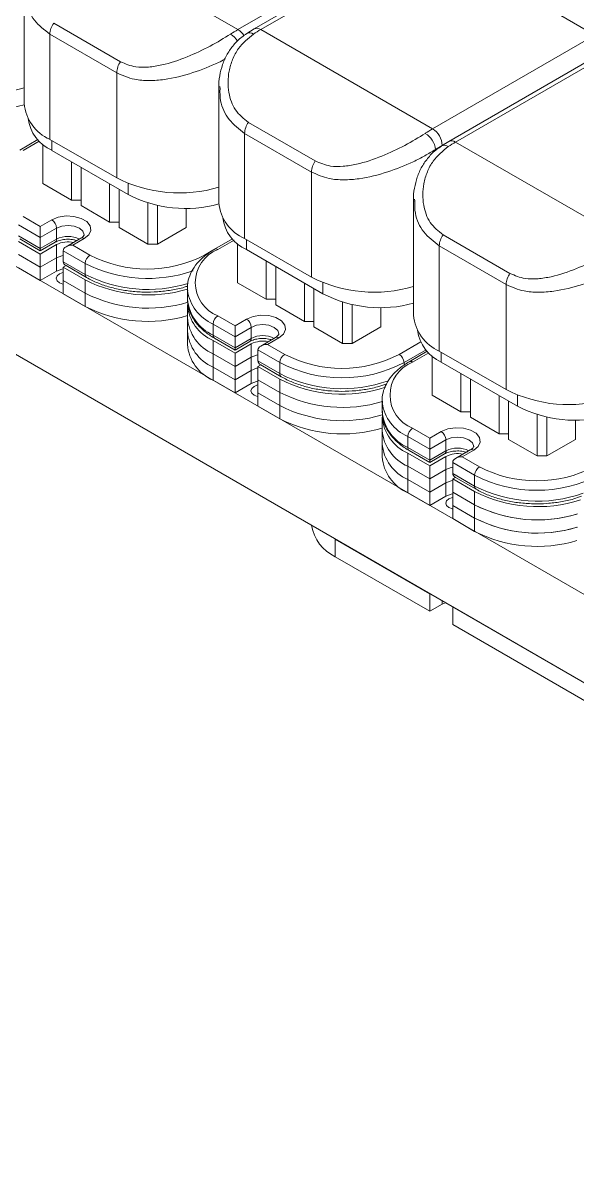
# Model space of a CAD drawing. Header units: millimetres. Extents: x 5 to 292, y 5 to 205.
# Drawn here: x 202.95 to 223.45, y 130.02 to 172.88 of the extents above; entities that cross this region are included whole.
import ezdxf

# ---------------------------------------------------------------- set-up
doc = ezdxf.new("R2010")
doc.units = ezdxf.units.MM

msp = doc.modelspace()

# ---------------------------------------------------------------- linework, layer by layer
at = {"color": 7, "linetype": 'Continuous', "lineweight": 15}
for p, q in [((204.537, 176.312), (210.901, 172.638)), ((210.901, 172.638), (216.911, 176.108)), ((217.51, 176.132), (211.5, 172.663)), ((217.76, 176.108), (211.749, 172.638)), ((217.76, 176.108), (224.124, 172.434)), ((202.984, 174.2), (202.984, 169.902)), ((204.077, 172.876), (206.552, 171.447)), ((206.411, 171.039), (203.936, 172.468)), ((203.936, 172.468), (203.936, 168.575)), ((211.5, 172.663), (211.228, 172.495)), ((211.749, 172.638), (218.113, 168.964)), ((218.113, 168.964), (224.124, 172.434)), ((188.415, 172.106), (255.661, 133.286)), ((224.722, 171.969), (218.712, 168.499)), ((224.972, 171.944), (218.962, 168.474)), ((206.411, 167.147), (206.411, 171.039)), ((210.197, 170.526), (210.197, 166.228)), ((210.238, 170.458), (210.234, 170.527)), ((211.29, 169.202), (213.765, 167.773)), ((188.415, 168.84), (255.661, 130.019)), ((203.491, 168.566), (202.821, 168.179)), ((203.936, 168.575), (206.411, 167.147)), ((213.623, 167.365), (211.148, 168.794)), ((211.148, 168.794), (211.148, 164.902)), ((218.712, 168.499), (218.44, 168.332)), ((218.962, 168.474), (225.326, 164.8)), ((203.676, 168.394), (203.676, 166.938)), ((206.835, 166.534), (204.007, 168.167)), ((204.736, 166.326), (204.736, 167.746)), ((205.09, 167.542), (205.09, 166.122)), ((213.623, 163.473), (213.623, 167.365)), ((203.676, 166.938), (204.736, 166.326)), ((206.15, 165.51), (206.15, 166.93)), ((206.504, 166.725), (206.504, 165.306)), ((205.09, 166.326), (204.736, 166.326)), ((217.409, 166.362), (217.409, 162.065)), ((217.45, 166.295), (217.447, 166.363)), ((205.09, 166.122), (206.15, 165.51)), ((207.565, 164.693), (207.565, 166.225)), ((207.918, 166.134), (207.918, 164.693)), ((208.979, 165.306), (208.979, 166.027)), ((202.946, 165.718), (203.582, 165.35)), ((203.582, 165.35), (204.007, 165.595)), ((206.504, 165.51), (206.15, 165.51)), ((203.582, 164.942), (202.769, 165.411)), ((202.769, 165.003), (203.582, 164.534)), ((204.183, 165.289), (203.582, 164.942)), ((204.183, 164.881), (204.183, 165.289)), ((206.504, 165.306), (207.565, 164.693)), ((207.918, 164.693), (208.979, 165.306)), ((218.502, 165.038), (220.977, 163.61)), ((203.582, 164.33), (202.769, 164.799)), ((202.821, 164.889), (203.582, 164.449)), ((203.582, 164.534), (203.582, 164.942)), ((203.582, 164.534), (204.183, 164.881)), ((203.582, 164.449), (204.132, 164.766)), ((204.183, 164.677), (203.582, 164.33)), ((204.183, 164.187), (204.183, 164.677)), ((205.084, 164.914), (204.535, 164.597)), ((205.209, 164.901), (204.784, 164.656)), ((204.784, 164.656), (205.421, 164.289)), ((207.918, 164.693), (207.565, 164.693)), ((210.703, 164.892), (210.034, 164.505)), ((210.888, 164.72), (210.888, 163.265)), ((211.148, 164.902), (213.623, 163.473)), ((220.836, 163.201), (218.361, 164.63)), ((218.361, 164.63), (218.361, 160.738)), ((203.582, 163.84), (202.769, 164.309)), ((203.582, 163.84), (203.582, 164.33)), ((204.183, 164.187), (203.582, 163.84)), ((204.183, 163.697), (204.183, 164.187)), ((205.244, 163.983), (204.431, 164.452)), ((204.431, 164.044), (204.431, 164.452)), ((214.048, 162.861), (211.219, 164.493)), ((203.582, 163.35), (202.769, 163.819)), ((203.582, 163.35), (203.582, 163.84)), ((204.431, 164.044), (205.244, 163.574)), ((204.431, 163.84), (204.535, 163.9)), ((205.244, 163.37), (204.431, 163.84)), ((204.431, 163.35), (204.431, 163.84)), ((204.535, 163.9), (205.296, 163.46)), ((205.244, 163.574), (205.244, 163.983)), ((211.949, 162.652), (211.949, 164.072)), ((212.302, 163.868), (212.302, 162.448)), ((204.183, 163.697), (203.582, 163.35)), ((205.244, 162.88), (204.431, 163.35)), ((204.431, 162.86), (204.431, 163.35)), ((205.244, 162.88), (205.244, 163.37)), ((205.244, 162.39), (204.431, 162.86)), ((205.244, 162.39), (205.244, 162.88)), ((209.03, 163.064), (209.03, 162.656)), ((209.032, 162.989), (209.03, 163.064)), ((210.888, 163.265), (211.949, 162.652)), ((213.363, 161.836), (213.363, 163.256)), ((213.716, 163.052), (213.716, 161.632)), ((220.836, 159.309), (220.836, 163.201)), ((209.03, 162.452), (209.03, 161.962)), ((212.302, 162.652), (211.949, 162.652)), ((212.302, 162.448), (213.363, 161.836)), ((214.777, 161.02), (214.777, 162.551)), ((215.131, 162.46), (215.131, 161.02)), ((210.159, 162.044), (210.795, 161.676)), ((216.191, 161.632), (216.191, 162.353)), ((209.03, 161.962), (209.03, 161.472)), ((210.795, 161.268), (209.982, 161.738)), ((209.982, 161.329), (209.982, 161.738)), ((210.795, 161.676), (211.219, 161.921)), ((211.396, 161.615), (210.795, 161.268)), ((211.396, 161.207), (211.396, 161.615)), ((213.716, 161.836), (213.363, 161.836)), ((213.716, 161.632), (214.777, 161.02)), ((215.131, 161.02), (216.191, 161.632)), ((209.03, 161.472), (209.03, 160.982)), ((209.982, 161.329), (210.795, 160.86)), ((210.034, 161.215), (210.795, 160.775)), ((210.795, 160.86), (210.795, 161.268)), ((210.795, 160.86), (211.396, 161.207)), ((212.296, 161.24), (211.747, 160.923)), ((212.421, 161.227), (211.997, 160.983)), ((210.795, 160.656), (209.982, 161.125)), ((209.982, 160.635), (209.982, 161.125)), ((210.795, 160.775), (211.344, 161.092)), ((211.396, 161.003), (210.795, 160.656)), ((211.396, 160.513), (211.396, 161.003)), ((212.457, 160.309), (211.643, 160.778)), ((211.643, 160.37), (211.643, 160.778)), ((211.997, 160.983), (212.633, 160.615)), ((215.131, 161.02), (214.777, 161.02)), ((217.916, 160.729), (217.246, 160.342)), ((218.361, 160.738), (220.836, 159.309)), ((210.795, 160.166), (209.982, 160.635)), ((209.982, 160.145), (209.982, 160.635)), ((210.795, 160.166), (210.795, 160.656)), ((211.396, 160.513), (210.795, 160.166)), ((211.396, 160.023), (211.396, 160.513)), ((211.643, 160.37), (212.457, 159.901)), ((212.457, 159.901), (212.457, 160.309)), ((218.101, 160.557), (218.101, 159.101)), ((221.26, 158.697), (218.432, 160.33)), ((210.795, 159.676), (209.982, 160.145)), ((209.982, 159.656), (209.982, 160.145)), ((210.795, 159.676), (210.795, 160.166)), ((211.396, 160.023), (210.795, 159.676)), ((211.396, 159.533), (211.396, 160.023)), ((211.643, 160.166), (211.747, 160.226)), ((212.457, 159.697), (211.643, 160.166)), ((211.643, 159.676), (211.643, 160.166)), ((211.747, 160.226), (212.508, 159.786)), ((219.161, 158.489), (219.161, 159.909)), ((210.795, 159.186), (209.982, 159.656)), ((210.795, 159.186), (210.795, 159.676)), ((211.396, 159.533), (210.795, 159.186)), ((212.457, 159.207), (211.643, 159.676)), ((211.643, 159.186), (211.643, 159.676)), ((212.457, 159.207), (212.457, 159.697)), ((219.515, 159.704), (219.515, 158.285)), ((212.457, 158.717), (211.643, 159.186)), ((211.643, 158.696), (211.643, 159.186)), ((212.457, 158.717), (212.457, 159.207)), ((218.101, 159.101), (219.161, 158.489)), ((220.575, 157.672), (220.575, 159.092)), ((212.457, 158.227), (211.643, 158.696)), ((212.457, 158.227), (212.457, 158.717)), ((216.242, 158.901), (216.242, 158.492)), ((216.245, 158.826), (216.242, 158.901)), ((220.929, 158.888), (220.929, 157.468)), ((216.242, 158.288), (216.242, 157.798)), ((219.515, 158.489), (219.161, 158.489)), ((219.515, 158.285), (220.575, 157.672)), ((221.99, 156.856), (221.99, 158.387)), ((222.343, 158.297), (222.343, 156.856)), ((223.404, 157.468), (223.404, 158.19)), ((216.242, 157.798), (216.242, 157.308)), ((217.371, 157.88), (218.007, 157.513)), ((218.007, 157.513), (218.432, 157.758)), ((216.242, 157.308), (216.242, 156.818)), ((218.007, 157.105), (217.194, 157.574)), ((217.194, 157.166), (217.194, 157.574)), ((218.608, 157.452), (218.007, 157.105)), ((218.608, 157.043), (218.608, 157.452)), ((220.929, 157.672), (220.575, 157.672)), ((220.929, 157.468), (221.99, 156.856)), ((222.343, 156.856), (223.404, 157.468)), ((217.194, 157.166), (218.007, 156.696)), ((218.007, 156.492), (217.194, 156.962)), ((217.194, 156.472), (217.194, 156.962)), ((217.246, 157.051), (218.007, 156.612)), ((218.007, 156.696), (218.007, 157.105)), ((218.007, 156.696), (218.608, 157.043)), ((218.007, 156.612), (218.557, 156.929)), ((219.509, 157.076), (218.959, 156.759)), ((219.634, 157.064), (219.209, 156.819)), ((222.343, 156.856), (221.99, 156.856)), ((218.007, 156.002), (217.194, 156.472)), ((217.194, 155.982), (217.194, 156.472)), ((218.608, 156.839), (218.007, 156.492)), ((218.007, 156.002), (218.007, 156.492)), ((218.608, 156.349), (218.608, 156.839)), ((219.669, 156.145), (218.856, 156.615)), ((218.856, 156.206), (218.856, 156.615)), ((219.209, 156.819), (219.846, 156.451)), ((218.608, 156.349), (218.007, 156.002)), ((218.007, 155.512), (218.007, 156.002)), ((218.608, 155.859), (218.608, 156.349)), ((218.856, 156.206), (219.669, 155.737)), ((218.856, 156.002), (218.959, 156.062)), ((219.669, 155.533), (218.856, 156.002)), ((218.856, 155.512), (218.856, 156.002)), ((218.959, 156.062), (219.721, 155.623)), ((219.669, 155.737), (219.669, 156.145)), ((218.007, 155.512), (217.194, 155.982)), ((217.194, 155.492), (217.194, 155.982)), ((218.608, 155.859), (218.007, 155.512)), ((218.608, 155.369), (218.608, 155.859)), ((218.007, 155.022), (217.194, 155.492)), ((218.007, 155.022), (218.007, 155.512)), ((218.608, 155.369), (218.007, 155.022)), ((219.669, 155.043), (218.856, 155.512)), ((218.856, 155.022), (218.856, 155.512)), ((219.669, 155.043), (219.669, 155.533)), ((219.669, 154.553), (218.856, 155.022)), ((218.856, 154.533), (218.856, 155.022)), ((219.669, 154.553), (219.669, 155.043)), ((219.669, 154.063), (218.856, 154.533)), ((219.669, 154.063), (219.669, 154.553)), ((214.507, 153.777), (218.007, 151.756)), ((214.507, 153.777), (214.507, 153.124)), ((214.507, 153.124), (218.007, 151.103)), ((218.007, 151.756), (218.007, 151.103)), ((218.007, 151.103), (218.467, 151.368)), ((218.467, 151.368), (218.587, 151.422)), ((218.856, 151.266), (225.22, 147.593)), ((218.856, 151.266), (218.856, 150.613)), ((218.856, 150.613), (225.22, 146.939))]:
    msp.add_line(p, q, dxfattribs=at)
at = {"color": 8, "linetype": 'Continuous', "lineweight": 15}
for p, q in [((203.544, 168.512), (202.946, 168.167)), ((204.007, 168.167), (204.007, 168.535)), ((206.835, 166.534), (206.835, 166.94)), ((210.756, 164.838), (210.159, 164.493)), ((211.219, 164.493), (211.219, 164.861)), ((209.664, 164.289), (209.977, 164.47)), ((214.048, 162.861), (214.048, 163.267)), ((216.876, 160.615), (217.671, 161.074)), ((217.869, 160.78), (217.053, 160.309)), ((217.053, 160.22), (217.053, 160.309)), ((217.969, 160.675), (217.371, 160.329)), ((218.432, 160.33), (218.432, 160.697)), ((221.26, 158.697), (221.26, 159.103)), ((218.467, 151.491), (218.467, 151.368))]:
    msp.add_line(p, q, dxfattribs=at)
at = {"color": 7, "linetype": 'Continuous', "lineweight": 15, "flags": 128}
for points in [[(204.007, 165.595), (204.248, 165.693), (204.534, 165.737), (204.828, 165.722), (205.095, 165.65), (205.304, 165.53), (205.429, 165.375), (205.454, 165.205), (205.378, 165.041), (205.209, 164.901)], [(203.582, 165.35), (203.582, 165.312), (203.582, 165.268), (203.582, 165.221), (203.582, 165.171), (203.582, 165.121), (203.582, 165.071), (203.582, 165.024), (203.582, 164.981), (203.582, 164.942)], [(203.582, 164.534), (203.582, 164.498), (203.582, 164.471), (203.582, 164.455), (203.582, 164.449), (203.582, 164.449)], [(204.431, 164.273), (204.378, 164.262), (204.183, 164.187)], [(204.431, 164.273), (204.378, 164.262), (204.183, 164.187)], [(204.431, 163.783), (204.378, 163.772), (204.183, 163.697)], [(204.431, 163.647), (204.419, 163.645), (204.29, 163.595), (204.203, 163.52), (204.172, 163.431), (204.203, 163.343), (204.29, 163.268)], [(204.29, 163.268), (204.419, 163.218), (204.431, 163.215)], [(211.219, 161.921), (211.461, 162.019), (211.746, 162.063), (212.04, 162.048), (212.308, 161.976), (212.516, 161.856), (212.641, 161.701), (212.667, 161.532), (212.591, 161.367), (212.421, 161.227)], [(210.795, 161.676), (210.795, 161.638), (210.795, 161.594), (210.795, 161.547), (210.795, 161.498), (210.795, 161.447), (210.795, 161.398), (210.795, 161.35), (210.795, 161.307), (210.795, 161.268)], [(210.795, 160.86), (210.795, 160.824), (210.795, 160.797), (210.795, 160.781), (210.795, 160.775), (210.795, 160.775)], [(211.643, 160.599), (211.591, 160.588), (211.396, 160.513)], [(211.643, 160.599), (211.591, 160.588), (211.396, 160.513)], [(211.643, 160.109), (211.591, 160.098), (211.396, 160.023)], [(211.643, 160.109), (211.591, 160.098), (211.396, 160.023)], [(211.643, 159.484), (211.632, 159.481), (211.502, 159.431), (211.415, 159.356), (211.385, 159.268), (211.415, 159.179), (211.502, 159.104)], [(211.643, 159.619), (211.591, 159.608), (211.396, 159.533)], [(211.502, 159.104), (211.632, 159.054), (211.643, 159.052)], [(218.432, 157.758), (218.673, 157.855), (218.959, 157.9), (219.253, 157.885), (219.52, 157.813), (219.729, 157.692), (219.854, 157.538), (219.879, 157.368), (219.803, 157.203), (219.634, 157.064)], [(218.007, 157.513), (218.007, 157.469), (218.007, 157.419), (218.007, 157.365), (218.007, 157.309), (218.007, 157.252), (218.007, 157.198), (218.007, 157.148), (218.007, 157.105)], [(218.007, 156.696), (218.007, 156.664), (218.007, 156.639), (218.007, 156.622), (218.007, 156.613), (218.007, 156.612)], [(218.856, 156.435), (218.803, 156.424), (218.608, 156.349)], [(218.856, 156.435), (218.803, 156.424), (218.608, 156.349)], [(218.856, 155.945), (218.803, 155.934), (218.608, 155.859)], [(218.856, 155.945), (218.803, 155.934), (218.608, 155.859)], [(218.856, 155.32), (218.844, 155.317), (218.715, 155.267), (218.628, 155.192), (218.597, 155.104), (218.628, 155.016), (218.715, 154.941)], [(218.856, 155.455), (218.803, 155.444), (218.608, 155.369)], [(218.715, 154.941), (218.844, 154.891), (218.856, 154.888)]]:
    msp.add_lwpolyline(points, dxfattribs=at)
at = {"color": 8, "linetype": 'Continuous', "lineweight": 15, "flags": 128}
for points in [[(205.208, 165.045), (205.162, 165.177), (205.032, 165.289), (204.837, 165.364), (204.608, 165.39), (204.378, 165.364), (204.183, 165.289)], [(212.42, 161.371), (212.375, 161.503), (212.244, 161.615), (212.05, 161.69), (211.82, 161.717), (211.591, 161.69), (211.396, 161.615)], [(219.633, 157.207), (219.587, 157.339), (219.457, 157.452), (219.262, 157.527), (219.033, 157.553), (218.803, 157.527), (218.608, 157.452)]]:
    msp.add_lwpolyline(points, dxfattribs=at)
at = {"color": 7, "linetype": 'Continuous', "lineweight": 15}
for centre, radius, start, end in [((204.685, 172.437), 0.75, 144.1491, 177.6385), ((213.71, 167.777), 5.614, 120.0243, 123.2789), ((214.559, 167.777), 5.615, 120.0245, 123.2789), ((207.16, 171.008), 0.75, 144.1491, 177.6385), ((201.517, 175.373), 5.109, 243.0069, 286.6859), ((201.752, 174.313), 4.625, 242.5821, 285.4621), ((204.569, 170.035), 1.591, 184.7823, 246.5379), ((204.603, 169.527), 1.484, 186.9057, 246.3329), ((211.898, 168.763), 0.75, 144.149, 177.6386), ((220.923, 164.103), 5.615, 120.0245, 123.2789), ((217.699, 168.317), 0.768, 2.6054, 57.3945), ((217.407, 168.104), 0.818, 6.6841, 57.8763), ((221.771, 163.613), 5.615, 120.0245, 123.2789), ((221.028, 163.92), 5.119, 120.0243, 123.2789), ((214.373, 167.334), 0.75, 144.149, 177.6386), ((208.73, 171.699), 5.109, 243.0068, 286.6859), ((208.965, 170.639), 4.625, 242.5821, 285.4621), ((211.782, 166.361), 1.591, 184.7823, 246.5379), ((203.8, 165.272), 0.384, 2.6056, 57.3944), ((211.815, 165.853), 1.484, 186.9058, 246.3329), ((219.11, 164.599), 0.75, 144.149, 177.6386), ((204.61, 163.843), 0.937, 77.5006, 117.0942), ((205.628, 163.965), 0.384, 122.6055, 177.3946), ((207.542, 168.361), 4.591, 242.4805, 297.5195), ((210.636, 163.268), 1.315, 111.3126, 248.6874), ((207.563, 167.923), 5.109, 243.0068, 286.6859), ((215.942, 168.025), 5.109, 243.0069, 286.6859), ((221.585, 163.171), 0.75, 144.149, 177.6386), ((207.563, 167.432), 5.108, 243.0036, 286.935), ((216.177, 166.966), 4.625, 242.5821, 285.4499), ((210.615, 162.585), 1.591, 184.7822, 246.538), ((207.563, 166.943), 5.109, 243.0063, 286.7281), ((210.366, 161.72), 0.384, 122.6055, 177.3946), ((218.994, 162.197), 1.591, 184.7823, 246.5379), ((210.615, 162.095), 1.591, 184.7822, 246.538), ((211.012, 161.598), 0.384, 2.6055, 57.3945), ((210.615, 161.605), 1.591, 184.7822, 246.538), ((219.028, 161.689), 1.484, 186.9058, 246.3328), ((210.615, 161.115), 1.591, 184.7822, 246.538), ((211.823, 160.169), 0.937, 77.5006, 117.0941), ((212.84, 160.292), 0.384, 122.6055, 177.3946), ((214.755, 164.72), 4.974, 242.4805, 297.5195), ((214.755, 164.687), 4.591, 242.4805, 297.5195), ((217.849, 159.105), 1.315, 111.3126, 248.6874), ((216.669, 160.292), 0.384, 2.6055, 57.3945), ((214.775, 164.244), 5.104, 242.9832, 288.2242), ((214.775, 163.758), 5.108, 243.004, 286.9091), ((223.155, 163.862), 5.109, 243.0068, 286.6859), ((214.775, 163.269), 5.109, 243.0063, 286.7281), ((223.39, 162.802), 4.625, 242.5821, 285.4499), ((214.775, 162.779), 5.109, 243.0063, 286.7281), ((217.828, 158.421), 1.591, 184.7822, 246.5379), ((217.828, 157.931), 1.591, 184.7822, 246.5379), ((217.578, 157.557), 0.384, 122.6055, 177.3946), ((218.225, 157.434), 0.384, 2.6051, 57.3947), ((217.828, 157.441), 1.591, 184.7822, 246.5379), ((219.035, 156.005), 0.937, 77.5004, 117.0941), ((217.828, 156.951), 1.591, 184.7822, 246.5379), ((220.053, 156.128), 0.384, 122.6055, 177.3946), ((221.967, 160.523), 4.591, 242.4806, 297.5195), ((221.967, 160.556), 4.974, 242.4805, 297.5195), ((221.988, 160.08), 5.104, 242.9831, 288.2243), ((221.988, 159.595), 5.109, 243.0068, 286.6859), ((221.988, 159.595), 5.108, 243.0039, 286.9091), ((221.988, 159.105), 5.108, 243.0035, 286.935), ((221.988, 159.105), 5.109, 243.0063, 286.7282), ((215.146, 154.517), 1.533, 188.7966, 245.3913), ((221.988, 158.615), 5.109, 243.0068, 286.6859)]:
    msp.add_arc(centre, radius, start, end, dxfattribs=at)
at = {"color": 8, "linetype": 'Continuous', "lineweight": 15}
for centre, radius, start, end in [((210.2, 171.789), 0.806, 31.3912, 57.8221), ((210.529, 172.038), 0.706, 32.3732, 58.184), ((211.333, 172.282), 0.238, 52.5049, 116.168), ((211.603, 172.434), 0.252, 54.384, 114.2916), ((218.816, 168.27), 0.252, 54.3839, 114.2918), ((218.546, 168.118), 0.238, 52.5038, 116.1692), ((204.065, 164.865), 0.12, 303.3705, 7.3243), ((204.608, 164.061), 0.923, 62.8247, 117.3772), ((205.136, 164.799), 0.126, 54.3823, 114.3072), ((210.086, 164.398), 0.12, 52.7479, 115.9563), ((207.562, 168.524), 5.099, 242.9622, 289.2782), ((205.364, 163.56), 0.12, 172.875, 235.8276), ((207.563, 168.126), 5.108, 243.0015, 287.0838), ((210.635, 163.219), 1.619, 188.1475, 246.21), ((210.654, 162.817), 1.633, 185.6533, 245.6669), ((210.106, 161.317), 0.125, 174.1283, 234.5592), ((211.277, 161.192), 0.119, 303.3572, 7.3374), ((211.82, 160.387), 0.923, 62.8248, 117.3772), ((212.348, 161.125), 0.126, 54.383, 114.3063), ((217.298, 160.231), 0.122, 53.3949, 115.3093), ((212.576, 159.886), 0.12, 172.8752, 235.8274), ((214.774, 164.441), 5.097, 242.9579, 289.4759), ((217.847, 159.055), 1.619, 188.1473, 246.2102), ((217.867, 158.653), 1.633, 185.6533, 245.6669), ((217.318, 157.153), 0.125, 174.1283, 234.5592), ((218.49, 157.028), 0.12, 303.3754, 7.3206), ((219.033, 156.224), 0.923, 62.8248, 117.3772), ((219.561, 156.962), 0.126, 54.3821, 114.3078), ((219.788, 155.722), 0.12, 172.8752, 235.8274), ((221.987, 160.277), 5.097, 242.9578, 289.4759)]:
    msp.add_arc(centre, radius, start, end, dxfattribs=at)
at = {"color": 7, "linetype": 'Continuous', "lineweight": 15}
for centre, start_param, end_param in [((204.784, 164.452), 1.570796, 3.141593), ((204.784, 164.044), 3.141593, 3.927072), ((211.997, 160.778), 1.570796, 3.141593), ((211.997, 160.37), 3.141593, 3.927072), ((219.209, 156.615), 1.570796, 3.141593), ((219.209, 156.206), 3.141593, 3.927072)]:
    msp.add_ellipse(centre, major_axis=(0.354, 0), ratio=0.577382, start_param=start_param, end_param=end_param, dxfattribs=at)
at = {"color": 8, "linetype": 'Continuous', "lineweight": 15}
for points, knots in [([(203.936, 172.468), (203.729, 172.627), (203.318, 172.944), (203.021, 173.573), (203.024, 173.978), (203.025, 174.132)], [0, 0, 0, 0, 0.386185, 0.767154, 1, 1, 1, 1]), ([(210.424, 171.544), (210.343, 171.502), (209.978, 171.313), (209.213, 171.014), (208.331, 170.791), (207.608, 170.738), (206.991, 170.78), (206.624, 170.944), (206.411, 171.039)], [0, 0, 0, 0, 0.065451, 0.29408, 0.540723, 0.676583, 0.812307, 1, 1, 1, 1]), ([(211.148, 168.794), (210.942, 168.954), (210.531, 169.271), (210.233, 169.9), (210.236, 170.305), (210.238, 170.458)], [0, 0, 0, 0, 0.386185, 0.767154, 1, 1, 1, 1]), ([(218.361, 164.63), (218.154, 164.79), (217.743, 165.107), (217.446, 165.736), (217.449, 166.141), (217.45, 166.295)], [0, 0, 0, 0, 0.386185, 0.767154, 1, 1, 1, 1])]:
    msp.add_open_spline(points, degree=3, knots=knots, dxfattribs=at)
at = {"color": 7, "linetype": 'Continuous', "lineweight": 15}
for points, knots in [([(206.552, 171.447), (206.735, 171.37), (207.053, 171.236), (207.589, 171.24), (208.227, 171.34), (209.007, 171.606), (209.899, 172.023), (210.385, 172.32), (210.63, 172.471)], [0, 0, 0, 0, 0.152328, 0.265817, 0.379543, 0.593125, 0.794797, 1, 1, 1, 1]), ([(211.235, 172.487), (211.17, 172.447), (210.984, 172.332), (210.736, 172.074), (210.493, 171.73), (210.319, 171.342), (210.22, 170.923), (210.181, 170.618), (210.199, 170.46), (210.2, 170.449)], [0, 0, 0, 0, 0.092319, 0.266279, 0.441797, 0.617578, 0.798914, 0.986386, 1, 1, 1, 1]), ([(211.478, 172.471), (211.276, 172.305), (210.954, 172.039), (210.691, 171.538), (210.526, 170.991), (210.524, 170.333), (210.759, 169.628), (211.114, 169.343), (211.29, 169.202)], [0, 0, 0, 0, 0.1993298, 0.3186163, 0.437955, 0.6439504, 0.8233624, 1, 1, 1, 1]), ([(213.765, 167.773), (213.947, 167.696), (214.266, 167.562), (214.802, 167.566), (215.439, 167.666), (216.22, 167.932), (217.112, 168.349), (217.597, 168.647), (217.842, 168.797)], [0, 0, 0, 0, 0.152328, 0.265817, 0.379543, 0.593125, 0.794797, 1, 1, 1, 1]), ([(218.22, 168.199), (218.092, 168.121), (217.837, 167.965), (217.253, 167.671), (216.429, 167.339), (215.543, 167.117), (214.821, 167.064), (214.203, 167.106), (213.836, 167.27), (213.623, 167.365)], [0, 0, 0, 0, 0.0994171, 0.198864, 0.3948552, 0.6062878, 0.7227529, 0.8391014, 1, 1, 1, 1]), ([(218.447, 168.323), (218.383, 168.283), (218.197, 168.168), (217.948, 167.91), (217.706, 167.566), (217.532, 167.178), (217.432, 166.759), (217.394, 166.454), (217.412, 166.296), (217.413, 166.285)], [0, 0, 0, 0, 0.092319, 0.266279, 0.441797, 0.617578, 0.798914, 0.986386, 1, 1, 1, 1]), ([(218.691, 168.307), (218.489, 168.141), (218.166, 167.876), (217.904, 167.374), (217.739, 166.827), (217.736, 166.169), (217.971, 165.465), (218.326, 165.18), (218.502, 165.038)], [0, 0, 0, 0, 0.19933, 0.318616, 0.437955, 0.643951, 0.823362, 1, 1, 1, 1]), ([(205.208, 165.044), (205.208, 165.044), (205.211, 165.033), (205.206, 165.023), (205.157, 164.959), (205.101, 164.925), (205.084, 164.914)], [0, 0, 0, 0, 0.002153, 0.45025, 0.825868, 1, 1, 1, 1]), ([(204.132, 164.766), (204.156, 164.779), (204.226, 164.815), (204.386, 164.863), (204.603, 164.883), (204.8, 164.869), (204.896, 164.837), (204.931, 164.825)], [0, 0, 0, 0, 0.124323, 0.360315, 0.608398, 0.859769, 1, 1, 1, 1]), ([(220.977, 163.61), (221.16, 163.533), (221.478, 163.399), (222.014, 163.402), (222.652, 163.503), (223.432, 163.768), (224.324, 164.185), (224.81, 164.483), (225.055, 164.633)], [0, 0, 0, 0, 0.152328, 0.265817, 0.379543, 0.593125, 0.794797, 1, 1, 1, 1]), ([(210.034, 164.505), (209.968, 164.466), (209.78, 164.351), (209.514, 164.132), (209.266, 163.842), (209.104, 163.527), (209.024, 163.233), (209.037, 163.05), (209.042, 162.978)], [0, 0, 0, 0, 0.103527, 0.299692, 0.495728, 0.688982, 0.87707, 1, 1, 1, 1]), ([(225.432, 164.036), (225.304, 163.957), (225.049, 163.801), (224.465, 163.507), (223.642, 163.175), (222.756, 162.953), (222.033, 162.9), (221.416, 162.943), (221.049, 163.106), (220.836, 163.201)], [0, 0, 0, 0, 0.0994171, 0.198864, 0.3948552, 0.6062881, 0.7227529, 0.8391014, 1, 1, 1, 1]), ([(205.296, 163.46), (205.364, 163.423), (205.561, 163.315), (205.926, 163.168), (206.395, 163.035), (206.894, 162.95), (207.408, 162.913), (207.926, 162.924), (208.432, 162.987), (208.807, 163.062), (208.997, 163.128), (209.038, 163.143)], [0, 0, 0, 0, 0.06819, 0.19668, 0.324972, 0.453006, 0.580854, 0.708648, 0.836527, 0.964612, 1, 1, 1, 1]), ([(209.039, 162.68), (209.038, 162.608), (209.034, 162.429), (209.123, 162.149), (209.287, 161.852), (209.528, 161.576), (209.786, 161.366), (209.97, 161.254), (210.034, 161.215)], [0, 0, 0, 0, 0.126927, 0.314706, 0.50366, 0.696962, 0.894889, 1, 1, 1, 1]), ([(211.344, 161.092), (211.368, 161.105), (211.438, 161.142), (211.599, 161.189), (211.816, 161.209), (212.012, 161.195), (212.109, 161.163), (212.143, 161.152)], [0, 0, 0, 0, 0.124323, 0.360315, 0.608398, 0.859769, 1, 1, 1, 1]), ([(212.42, 161.37), (212.42, 161.37), (212.424, 161.36), (212.418, 161.349), (212.37, 161.286), (212.314, 161.251), (212.296, 161.24)], [0, 0, 0, 0, 0.002152, 0.450252, 0.825869, 1, 1, 1, 1]), ([(217.246, 160.342), (217.181, 160.302), (216.992, 160.187), (216.726, 159.968), (216.479, 159.678), (216.316, 159.363), (216.237, 159.07), (216.25, 158.887), (216.255, 158.814)], [0, 0, 0, 0, 0.103527, 0.299692, 0.495728, 0.688983, 0.87707, 1, 1, 1, 1]), ([(212.508, 159.786), (212.577, 159.749), (212.773, 159.641), (213.138, 159.494), (213.608, 159.361), (214.107, 159.276), (214.621, 159.239), (215.138, 159.251), (215.645, 159.312), (216.077, 159.403), (216.32, 159.491), (216.415, 159.525)], [0, 0, 0, 0, 0.06514, 0.187884, 0.310438, 0.432745, 0.554875, 0.676953, 0.799113, 0.921469, 1, 1, 1, 1]), ([(216.252, 158.516), (216.25, 158.444), (216.247, 158.265), (216.335, 157.985), (216.499, 157.688), (216.74, 157.413), (216.998, 157.202), (217.182, 157.09), (217.246, 157.051)], [0, 0, 0, 0, 0.126928, 0.314706, 0.503661, 0.696963, 0.894889, 1, 1, 1, 1]), ([(218.557, 156.929), (218.581, 156.941), (218.65, 156.978), (218.811, 157.025), (219.028, 157.045), (219.239, 157.029), (219.348, 156.992), (219.394, 156.977)], [0, 0, 0, 0, 0.118345, 0.342991, 0.579145, 0.818431, 1, 1, 1, 1]), ([(219.633, 157.207), (219.633, 157.207), (219.636, 157.196), (219.631, 157.185), (219.582, 157.122), (219.526, 157.087), (219.509, 157.076)], [0, 0, 0, 0, 0.002152, 0.450251, 0.825868, 1, 1, 1, 1]), ([(219.721, 155.623), (219.789, 155.585), (219.986, 155.477), (220.351, 155.33), (220.82, 155.198), (221.319, 155.112), (221.833, 155.075), (222.351, 155.087), (222.857, 155.149), (223.29, 155.239), (223.532, 155.327), (223.627, 155.361)], [0, 0, 0, 0, 0.06514, 0.187884, 0.310438, 0.432745, 0.554875, 0.676953, 0.799113, 0.921469, 1, 1, 1, 1])]:
    msp.add_open_spline(points, degree=3, knots=knots, dxfattribs=at)

doc.saveas('drawing.dxf')
